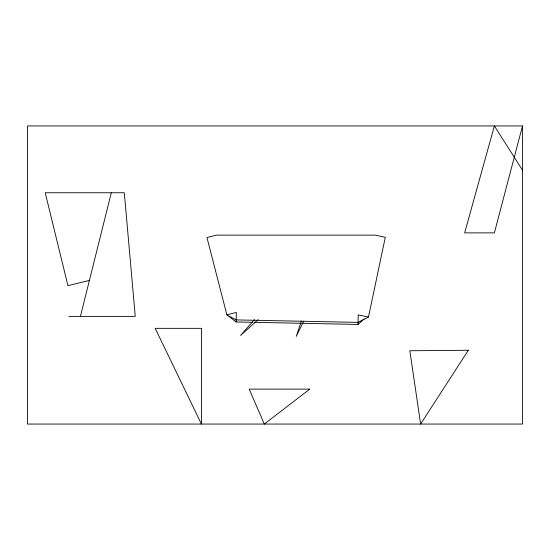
<?xml version="1.0" encoding="UTF-8"?>
<svg xmlns="http://www.w3.org/2000/svg" width="550" height="550" viewBox="0 0 550 550"><rect width="100%" height="100%" fill="white"/><g stroke="black" fill="none" stroke-linecap="round" stroke-linejoin="round"><path stroke-width="0.82" d="M236.115 321.963L236.308 312.421L226.882 314.854L206.958 237.559L216.384 235.125L375.059 235.125L385.296 237.284L368.473 317.061L358.078 322.382L236.156 319.907L226.882 314.854L236.115 321.963L252.429 322.293M254.141 322.327L358.036 324.438L358.229 314.896L368.473 317.061M80.424 316.381L111.306 192.754M522.5 125.943L522.5 424.057L27.5 424.057L27.5 125.943L522.5 125.943L494.381 232.884L464.647 232.884L494.381 125.943L522.5 170.156M301.393 320.98L296.264 336.387L303.717 321.145M254.485 319.577L240.577 335.445L258.143 319.639M358.036 324.438L364.127 318.876M89.409 280.404L67.932 285.656L45.21 192.754L124.307 192.754L135.259 316.381L68.819 316.381M468.304 350.268L420.626 424.057L409.826 350.749L468.304 350.268M309.781 389.104L264.296 424.057L249.184 389.104L309.781 389.104M201.424 328.336L155.183 328.336L201.424 424.057L201.424 328.336"/></g></svg>
